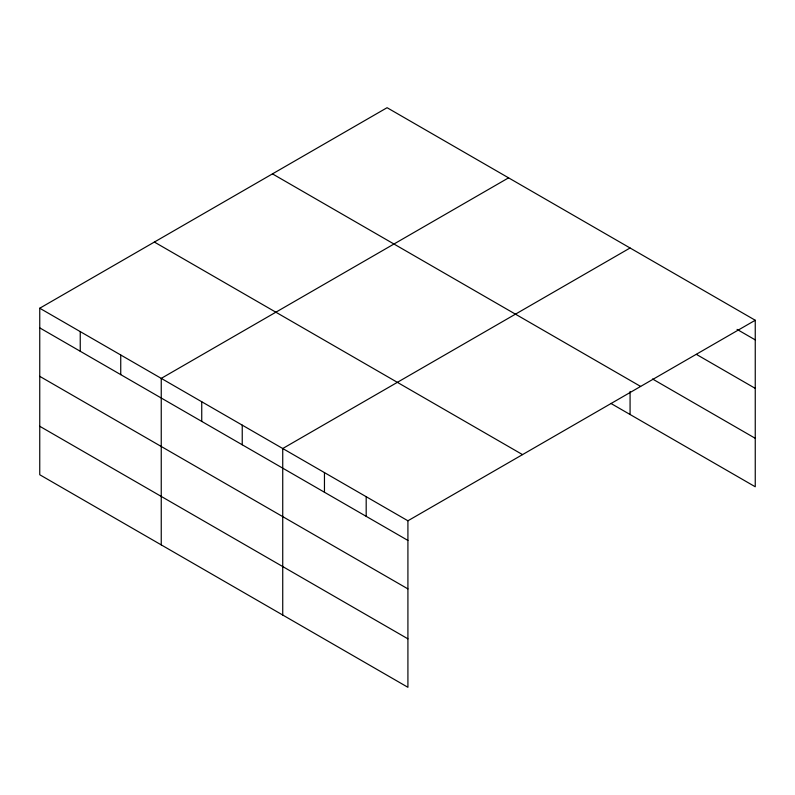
<?xml version="1.0" encoding="UTF-8"?>
<svg xmlns="http://www.w3.org/2000/svg" width="795" height="795" viewBox="0 0 795 795"><rect width="100%" height="100%" fill="white"/><g stroke="black" fill="none" stroke-linecap="round" stroke-linejoin="round"><path stroke-width="1.19" d="M407.915 588.896L407.915 520.785L39.75 308.231L39.75 474.744L407.915 687.297L407.915 588.896L39.75 376.343M610.888 403.423L755.25 486.769L755.25 320.256L387.085 107.703L39.75 308.231M508.581 177.842L161.246 378.38L161.246 544.893M630.077 247.99L282.732 448.519L282.732 615.032M407.915 520.785L755.25 320.256M737.064 329.398L755.25 339.892M696.41 354.391L755.25 388.367M652.546 378.996L755.25 438.303M272.466 173.876L640.631 386.43M154.369 242.058L522.534 454.611M39.75 327.878L407.915 540.431M39.75 426.279L407.915 638.832M630.077 391.478L630.077 414.493M366.187 496.696L366.187 516.343M324.459 472.608L324.459 492.254M242.237 425.136L242.237 444.783M201.741 401.763L201.741 421.4M120.741 354.997L120.741 374.634M80.245 331.614L80.245 351.261"/></g></svg>
